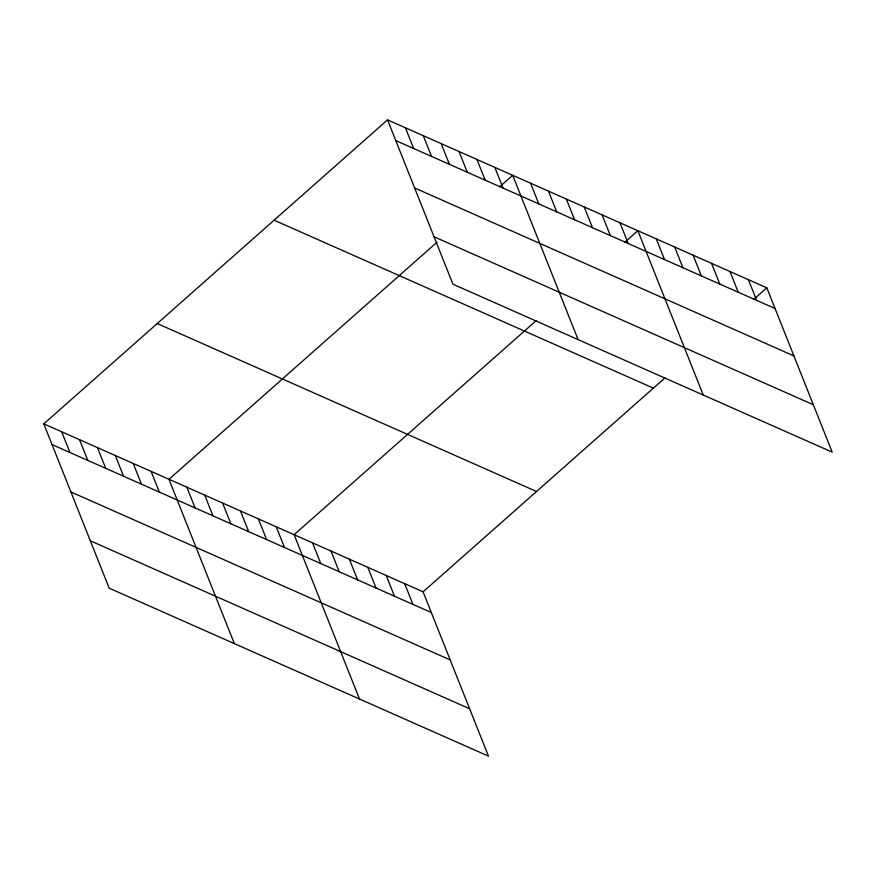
<?xml version="1.0" encoding="UTF-8"?>
<svg xmlns="http://www.w3.org/2000/svg" width="876" height="876" viewBox="0 0 876 876"><rect width="100%" height="100%" fill="white"/><g stroke="black" fill="none" stroke-linecap="round" stroke-linejoin="round"><path stroke-width="1.31" d="M43.8 423.864L423.086 591.815L488.469 756.13L109.182 588.179L43.8 423.864L387.531 119.87L766.818 287.821L832.2 452.136L452.914 284.185L387.531 119.87M437.069 242.17L168.959 479.292L234.352 643.597M499.758 186.741L512.69 175.299L578.083 339.603M536.364 320.474L294.128 534.71L359.51 699.026M624.917 242.159L637.859 230.716L703.242 395.032M423.086 591.815L665.322 377.578M753.875 299.264L766.818 287.821M395.766 140.576L775.052 308.527M414.633 187.968L793.908 355.919M434.058 236.794L813.344 404.745M274.1 220.194L653.387 388.145M157.231 323.551L536.517 491.502M52.034 444.57L431.32 612.521M70.901 491.962L450.176 659.913M90.327 540.788L469.613 708.739M748.389 279.663L756.634 300.369M729.971 271.505L738.205 292.212M711.542 263.347L719.787 284.054M693.124 255.19L701.358 275.896M674.706 247.032L682.941 267.738M656.277 238.874L664.523 259.581M619.978 222.8L628.212 243.506M602.097 214.883L610.331 235.589M584.215 206.966L592.45 227.672M566.334 199.049L574.579 219.756M548.453 191.132L556.698 211.839M530.571 183.215L538.817 203.922M494.809 167.382L503.054 188.088M476.938 159.465L485.173 180.16M459.057 151.548L467.291 172.244M441.175 143.631L449.41 164.327M423.294 135.714L431.529 156.41M405.413 127.787L413.647 148.493M404.657 583.657L412.903 604.363M386.239 575.499L394.474 596.206M367.81 567.341L376.056 588.048M349.393 559.184L357.627 579.89M330.975 551.026L339.209 571.732M312.546 542.868L320.791 563.575M276.247 526.794L284.481 547.5M258.365 518.877L266.6 539.583M240.484 510.96L248.718 531.666M222.603 503.043L230.848 523.749M204.721 495.126L212.967 515.833M186.84 487.209L195.085 507.916M151.077 471.376L159.322 492.071M133.207 463.459L141.441 484.154M115.325 455.542L123.56 476.237M97.444 447.614L105.678 468.321M79.563 439.697L87.797 460.404M61.681 431.78L69.916 452.487"/></g></svg>
